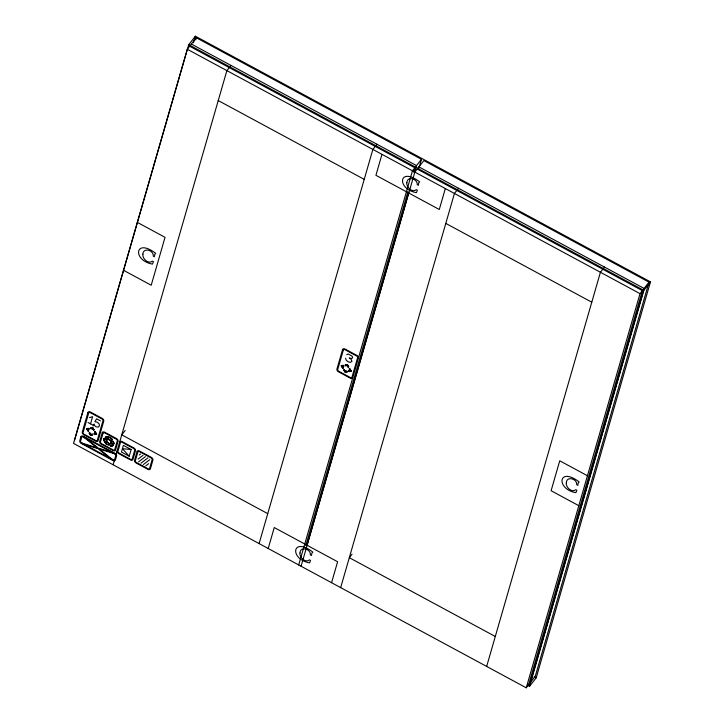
<?xml version="1.0" encoding="UTF-8"?>
<svg xmlns="http://www.w3.org/2000/svg" width="724" height="724" viewBox="0 0 724 724"><rect width="100%" height="100%" fill="white"/><g stroke="black" fill="none" stroke-linecap="round" stroke-linejoin="round"><path stroke-width="1.09" d="M418.97 167.986L421.477 159.298L196.304 37.739L187.29 49.241L73.522 443.396L526.248 687.8L535.262 676.297L649.03 282.143L423.857 160.583L414.843 172.086L301.075 566.24M74.436 440.644L188.72 44.689L195.371 36.2L650.478 281.889L536.194 677.836L529.543 686.325L527.552 685.257M193.498 42.707L195.371 36.2M195.67 39.91L196.304 37.739M90.527 423.857L92.609 416.671L89.414 417.676M93.188 425.983L93.541 424.789M113.116 464.772L226.883 70.617L230.965 65.413M129.216 456.229L131.153 449.523L123.397 445.341L121.46 452.048L129.216 456.229L122.428 448.69L131.153 449.523M259.102 543.579L372.869 149.425L376.942 144.221M268.206 548.493L274.26 527.543L337.61 561.743L331.565 582.702M381.973 154.339L375.928 175.298L439.287 209.498L445.332 188.548M298.695 564.955L412.463 170.801L421.477 159.298M305.763 545.661L407.929 191.679M413.576 172.131L414.825 167.787L189.652 46.227M306.849 545.634L408.707 192.747M414.662 172.113L416.544 165.597L191.362 44.037M340.669 587.616L454.437 193.462L458.518 188.258M486.655 666.424L600.422 272.269L604.495 267.066M526.248 687.8L640.016 293.645L649.03 282.143M528.611 684.786L642.378 290.632L417.205 169.072M530.33 682.596L644.098 288.442L418.915 166.882M529.543 686.325L643.826 290.378L650.478 281.889M125.162 430.499L121.759 434.834L267.744 513.642M352.036 554.213L349.312 557.679L495.297 636.486M139.307 454.971L140.537 454.038M138.139 459.025L143.008 455.315M145.443 456.627L138.546 461.867M140.981 463.188L147.877 457.939M143.406 464.5L149.741 459.686M145.841 465.813L148.664 463.668M346.742 354.697L348.172 354L352.154 356.145L352.606 357.864L351.339 358.552L349.321 357.918L351.113 359.366L351.954 361.43L350.244 362.371L348.199 361.819L346.208 360.199L345.556 358.226M343.33 365.285L341.113 365.674L342.533 368.036M345.167 364.959L347.384 364.561L348.805 366.923M343.429 365.448L341.375 365.819L342.696 368.009M345.267 365.122L347.33 364.76L348.651 366.95M343.864 365.928L342.144 366.226L343.248 368.063M345.438 365.647L347.158 365.339L348.271 367.177M343.972 366.091L342.398 366.371L343.411 368.036M345.538 365.81L347.104 365.539L348.108 367.204M346.986 371.095L345.42 371.376L344.416 369.702M348.552 370.815L350.126 370.534L349.113 368.869M347.086 371.267L345.366 371.566L344.253 369.738M348.66 370.987L350.38 370.679L349.276 368.842M347.258 371.783L345.194 372.154L343.873 369.964M349.095 371.457L351.149 371.095L349.828 368.905M347.357 371.955L345.14 372.344L343.719 369.991M349.194 371.629L351.412 371.231L349.991 368.878M88.69 428.264L86.473 428.653L87.894 431.015M90.527 427.938L92.744 427.54L94.165 429.902M88.79 428.436L86.735 428.798L88.047 430.988M90.627 428.11L92.681 427.739L94.002 429.929M89.224 428.907L87.495 429.214L88.609 431.052M90.79 428.626L92.518 428.318L93.622 430.156M89.324 429.07L87.758 429.35L88.762 431.015M90.889 428.798L92.464 428.518L93.468 430.183M92.346 434.074L90.772 434.355L89.767 432.69M93.912 433.803L95.478 433.522L94.473 431.857M92.446 434.246L90.717 434.554L89.613 432.717M94.011 433.966L95.74 433.658L94.636 431.821M92.609 434.762L90.554 435.133L89.233 432.943M94.446 434.436L96.509 434.074L95.188 431.884M92.708 434.934L90.491 435.332L89.07 432.97M94.545 434.608L96.763 434.219L95.342 431.857M109.659 439.667L108.908 439.794L111.406 440.644L112.492 439.197L111.758 439.323C111.958 437.613 106.03 435.721 108.437 437.45M113.496 444.455L112.618 446.011L110.727 445.676L110.781 446.418L109.378 444.192L110.537 442.807L110.573 443.55L113.541 444.581L112.32 446.011L110.609 445.93L109.55 444.246L110.419 443.197L113.044 444.482M113.315 444.084L114.084 443.495L112.844 441.278M112.998 444.129L110.763 441.477L112.89 441.133L114.166 443.278L113.65 444.219L112.32 443.794L110.962 441.586M108.084 437.015L110.437 437.776M106.356 444.084L108.564 444.835L108.446 442.961L105.975 442.147L105.767 443.577M188.72 44.689L643.826 290.378M187.29 49.241L640.016 293.645M218.241 100.555L364.226 179.362M445.794 223.399L591.779 302.207M137.316 222.368L165.036 237.336L151.207 285.238L123.487 270.269M587.454 475.749L559.733 460.79L551.1 490.727L578.811 505.696M100.446 420.906L96.591 418.825L94.925 421.703L97.459 422.282L99.215 424.02L99.405 425.875L98.319 427.106L96.02 426.816L94.482 425.413L94.129 424.011M88.02 422.499L93.052 425.214M534.203 676.768L536.194 677.836M107.523 437.052L106.365 436.726L105.242 437.993L107.252 439.586L108.365 438.174L107.776 437.287M110.681 437.92L112.148 439.396L111.324 440.491L109.415 439.848L108.066 437.133M114.609 459.613A1.484 0.968 38.1 0 1 113.044 459.894L81.559 442.889A1.484 0.968 38.1 0 1 80.554 441.233L81.722 437.178A1.484 0.968 38.1 0 1 83.287 436.907L114.772 453.903A1.484 0.968 38.1 0 1 115.777 455.568M352.751 377.684A2.398 1.566 38.1 0 1 350.226 378.136L338.533 371.828A2.398 1.566 38.1 0 1 336.913 369.14L342.57 349.52A2.398 1.566 38.1 0 1 345.104 349.068L356.787 355.384A2.398 1.566 38.1 0 1 358.416 358.072M117.116 450.934A2.398 1.566 38.1 0 0 118.736 453.622L130.429 459.93A2.398 1.566 38.1 0 0 132.954 459.478L135.506 450.645A2.398 1.566 38.1 0 0 133.886 447.957L122.193 441.64A2.398 1.566 38.1 0 0 119.668 442.093M142.881 254.242C142.121 258.649 148.592 264.577 152.339 261.111L153.425 261.699L152.447 264.106C132.483 260.522 134.673 237.888 155.036 252.812L155.705 253.409L154.8 254.305L154.375 256.758L153.262 256.151C154.04 250.314 143.117 246.947 142.881 254.242M299.98 553C299.22 557.399 305.691 563.326 309.438 559.86L310.524 560.448L309.546 562.865C289.582 559.281 291.772 536.638 312.135 551.561L312.804 552.159L311.899 553.064L311.474 555.507L310.361 554.901C311.139 549.064 300.216 545.697 299.98 553M406.834 182.792C406.074 187.199 412.544 193.127 416.291 189.661L417.377 190.249L416.4 192.656C396.435 189.073 398.625 166.439 418.988 181.362L419.658 181.959L418.753 182.855L418.327 185.299L417.214 184.701C418.001 178.864 407.069 175.489 406.834 182.792M566.313 482.827C565.553 487.234 572.023 493.162 575.761 489.696L576.856 490.284L575.879 492.691C555.914 489.107 558.104 466.473 578.467 481.397L579.137 481.994L578.232 482.89L577.806 485.333L576.693 484.736C577.471 478.899 566.548 475.523 566.313 482.827M80.934 436.753L79.758 440.798A2.398 1.566 38.1 0 0 81.387 443.486L112.872 460.491A2.398 1.566 38.1 0 0 115.397 460.039L116.573 455.993A2.398 1.566 38.1 0 0 114.944 453.305L83.459 436.301A2.398 1.566 38.1 0 0 80.934 436.753M87.93 412.499L82.265 432.119A2.398 1.566 38.1 0 0 83.894 434.807L95.577 441.115A2.398 1.566 38.1 0 0 98.111 440.672L103.767 421.051A2.398 1.566 38.1 0 0 102.147 418.363L90.455 412.056A2.398 1.566 38.1 0 0 87.93 412.499M88.726 412.933L83.061 432.545A1.484 0.968 38.1 0 0 84.065 434.21L95.749 440.518A1.484 0.968 38.1 0 0 97.315 440.246L102.98 420.626A1.484 0.968 38.1 0 0 101.975 418.961L90.283 412.653A1.484 0.968 38.1 0 0 88.726 412.933M102.238 432.69L99.695 441.522A2.398 1.566 38.1 0 0 101.315 444.21L113.007 450.527A2.398 1.566 38.1 0 0 115.532 450.075L118.084 441.233A2.398 1.566 38.1 0 0 116.464 438.545L104.772 432.237A2.398 1.566 38.1 0 0 102.238 432.69M103.034 433.115L100.482 441.957A1.484 0.968 38.1 0 0 101.487 443.613L113.179 449.93A1.484 0.968 38.1 0 0 114.736 449.649L117.288 440.807A1.484 0.968 38.1 0 0 116.283 439.151L104.6 432.834A1.484 0.968 38.1 0 0 103.034 433.115M120.456 442.518L117.903 451.36A1.484 0.968 38.1 0 0 118.908 453.016L130.601 459.333A1.484 0.968 38.1 0 0 132.166 459.052L134.709 450.219A1.484 0.968 38.1 0 0 133.714 448.554L122.021 442.246A1.484 0.968 38.1 0 0 120.456 442.518M137.089 451.495L134.537 460.337A2.398 1.566 38.1 0 0 136.157 463.025L147.85 469.333A2.398 1.566 38.1 0 0 150.375 468.89L152.927 460.048A2.398 1.566 38.1 0 0 151.307 457.36L139.614 451.052A2.398 1.566 38.1 0 0 137.089 451.495M137.877 451.921L135.334 460.763A1.484 0.968 38.1 0 0 136.329 462.428L148.022 468.736A1.484 0.968 38.1 0 0 149.587 468.464L152.14 459.622A1.484 0.968 38.1 0 0 151.135 457.957L139.442 451.649A1.484 0.968 38.1 0 0 137.877 451.921M343.366 349.945L337.701 369.566A1.484 0.968 38.1 0 0 338.705 371.231L350.398 377.539A1.484 0.968 38.1 0 0 351.954 377.258L357.62 357.647A1.484 0.968 38.1 0 0 356.615 355.982L344.923 349.674A1.484 0.968 38.1 0 0 343.366 349.945M103.55 439.857L105.152 442.943L106.401 440.871L107.197 441.495L105.858 439.26L103.369 438.482L104.156 439.097L103.55 439.857M103.686 439.948L105.007 442.491L106.338 440.69L106.799 441.052L105.785 439.35L103.894 438.762L104.347 439.115L103.686 439.948M105.541 442.436L106.039 444.002L108.709 444.998L108.582 442.889L105.885 442.002L105.541 442.436M105.985 436.798L105.052 437.984L107.306 439.767L108.528 438.228L107.143 436.69L105.985 436.798M96.853 447.685L81.378 442.97L84.002 444.382L98.084 448.681L110.519 458.699L113.134 460.111L99.478 449.106L114.953 453.821L112.329 452.409L98.247 448.111L85.812 438.092L83.197 436.681L96.853 447.685"/></g></svg>
